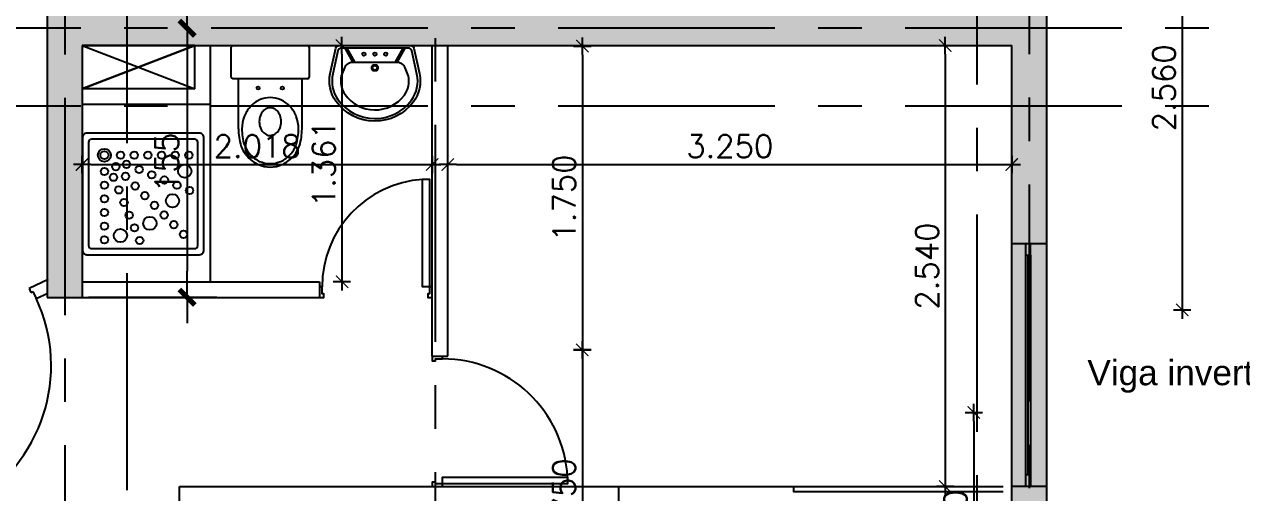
# Model space of a CAD drawing. Header units: millimetres. Extents: x 0 to 223, y -18 to 76.
# Drawn here: x 188.1 to 195.12, y 22.45 to 25.15 of the extents above; entities that cross this region are included whole.
import ezdxf

# ---------------------------------------------------------------- set-up
doc = ezdxf.new("R2010")
doc.units = ezdxf.units.MM
doc.linetypes.add('CENTER', pattern=[2, 1.25, -0.25, 0.25, -0.25])
for name, color, linetype in [('01', 1, 'Continuous'), ('02', 2, 'Continuous'), ('06', 6, 'Continuous'), ('Capa1', 8, 'Continuous'), ('COTAS', 1, 'Continuous'), ('COTAS1', 2, 'Continuous'), ('Cotas2', 1, 'Continuous'), ('EJES', 1, 'CENTER'), ('GRIS', 9, 'Continuous'), ('MUROS_EST', 5, 'Continuous'), ('PUERTAS', 1, 'Continuous'), ('VIGAS_1', 2, 'Continuous')]:
    doc.layers.add(name, color=color, linetype=linetype)
doc.styles.add('INTERARQ', font='ROMANS.SHX')
doc.styles.add('ROMANS', font='romans.shx', dxfattribs={"height": 16.875})
doc.styles.get("Standard").update_dxf_attribs({"font": 'arial.ttf'})
doc.dimstyles.new('ESCALA_1-50', dxfattribs={"dimtxt": 0.13, "dimasz": 0.05, "dimexe": 0.18, "dimexo": 0.0625, "dimgap": 0.04, "dimtad": 1, "dimdec": 3, "dimzin": 0, "dimdsep": 46, "dimtxsty": 'INTERARQ', "dimblk": 'DIMTICK', "dimcen": 0.09, "dimse1": 1, "dimse2": 1, "dimclrd": 1, "dimclre": 1, "dimclrt": 2, "dimadec": 0, "dimazin": 0, "dimtfac": 4.5, "dimtdec": 3, "dimtofl": 0, "dimtmove": 2, "dimatfit": 3, "dimldrblk": 'DIMTICK', "dimfxl": 1, "dimtolj": 1, "dimtzin": 0, "dimarcsym": 0})

# ---------------------------------------------------------------- blocks, each defined once
blk = doc.blocks.new('DIMTICK')
at = {"color": 1}
for p, q in [((-1, 0), (1, 0)), ((0, 1), (0, -1))]:
    blk.add_line(p, q, dxfattribs=at)
at = {"color": 3, "const_width": 0.141}
blk.add_lwpolyline([(0.71, 0.71), (-0.71, -0.71)], dxfattribs=at)
blk = doc.blocks.new('*D23')
at = {"layer": '01', "color": 1, "lineweight": -2, "transparency": 16777216}
blk.add_line((191.3157, 24.9765), (191.3157, 23.3265), dxfattribs=at)
at = {"layer": 'Defpoints', "color": 0, "transparency": 16777216}
for p in [(191.4697, 25.0265), (191.3157, 23.2765), (191.4697, 23.2765)]:
    blk.add_point(p, dxfattribs=at)
at = {"layer": '01', "color": 1, "lineweight": -2, "transparency": 16777216, "xscale": 0.05, "yscale": 0.05, "zscale": 0.05}
for p, rotation in [((191.3157, 25.0265), 90), ((191.3157, 23.2765), 270)]:
    blk.add_blockref('DIMTICK', p, dxfattribs=dict(at, rotation=rotation))
at = {"layer": '01', "color": 2, "transparency": 16777216, "insert": (191.2107, 24.1515), "char_height": 0.13, "attachment_point": 5, "rotation": 90, "style": 'INTERARQ'}
blk.add_mtext('\\A1;1.750', dxfattribs=at)
blk = doc.blocks.new('*D25')
at = {"layer": '01', "color": 1, "lineweight": -2, "transparency": 16777216}
blk.add_line((191.3157, 23.2265), (191.3157, 21.5765), dxfattribs=at)
at = {"layer": 'Defpoints', "color": 0, "transparency": 16777216}
for p in [(191.4697, 23.2765), (191.3157, 21.5265), (191.4697, 21.5265)]:
    blk.add_point(p, dxfattribs=at)
at = {"layer": '01', "color": 1, "lineweight": -2, "transparency": 16777216, "xscale": 0.05, "yscale": 0.05, "zscale": 0.05}
for p, rotation in [((191.3157, 23.2765), 90), ((191.3157, 21.5265), 270)]:
    blk.add_blockref('DIMTICK', p, dxfattribs=dict(at, rotation=rotation))
at = {"layer": '01', "color": 2, "transparency": 16777216, "insert": (191.2107, 22.4015), "char_height": 0.13, "attachment_point": 5, "rotation": 90, "style": 'INTERARQ'}
blk.add_mtext('\\A1;1.750', dxfattribs=at)
blk = doc.blocks.new('*D194')
at = {"layer": '01', "color": 1, "lineweight": -2, "transparency": 16777216}
blk.add_line((194.7731, 26.0165), (194.7731, 23.5565), dxfattribs=at)
at = {"layer": 'Defpoints', "color": 0, "transparency": 16777216}
for p in [(194.9631, 26.0665), (194.7731, 23.5065), (194.9631, 23.5065)]:
    blk.add_point(p, dxfattribs=at)
at = {"layer": '01', "color": 1, "lineweight": -2, "transparency": 16777216, "xscale": 0.05, "yscale": 0.05, "zscale": 0.05}
for p, rotation in [((194.7731, 26.0665), 90), ((194.7731, 23.5065), 270)]:
    blk.add_blockref('DIMTICK', p, dxfattribs=dict(at, rotation=rotation))
at = {"layer": '01', "color": 2, "transparency": 16777216, "insert": (194.6681, 24.7865), "char_height": 0.13, "attachment_point": 5, "rotation": 90, "style": 'INTERARQ'}
blk.add_mtext('\\A1;2.560', dxfattribs=at)
blk = doc.blocks.new('*D69')
at = {"layer": '01', "color": 1, "lineweight": -2, "transparency": 16777216}
blk.add_line((193.5713, 22.8665), (193.5713, 21.5765), dxfattribs=at)
at = {"layer": 'Defpoints', "color": 0, "transparency": 16777216}
for p in [(193.7343, 22.9165), (193.5713, 21.5265), (193.7343, 21.5265)]:
    blk.add_point(p, dxfattribs=at)
at = {"layer": '01', "color": 1, "lineweight": -2, "transparency": 16777216, "xscale": 0.05, "yscale": 0.05, "zscale": 0.05}
for p, rotation in [((193.5713, 22.9165), 90), ((193.5713, 21.5265), 270)]:
    blk.add_blockref('DIMTICK', p, dxfattribs=dict(at, rotation=rotation))
at = {"layer": '01', "color": 2, "transparency": 16777216, "insert": (193.4663, 22.2215), "char_height": 0.13, "attachment_point": 5, "rotation": 90, "style": 'INTERARQ'}
blk.add_mtext('\\A1;1.390', dxfattribs=at)
blk = doc.blocks.new('P_75')
at = {"color": 9}
blk.add_arc((-0.0129, 0.0592), 0.7221, 93.33599, 179.93331, dxfattribs=at)
at = {"layer": 'PUERTAS'}
blk.add_lwpolyline([(-0.015, 0.06), (-0.055, 0.06), (-0.055, 0.78), (-0.0149, 0.78)], close=True, dxfattribs=at)
for points in [[(-0.75, 0), (-0.725, 0), (-0.725, 0.02), (-0.735, 0.02), (-0.735, 0.06), (-0.75, 0.06)], [(0, 0.06), (-0.015, 0.06), (-0.015, 0.02), (-0.025, 0.02), (-0.025, 0), (0, 0)]]:
    blk.add_lwpolyline(points, dxfattribs=at)
blk = doc.blocks.new('P_65')
at = {"color": 9}
blk.add_arc((-0.0126, 0.059), 0.6224, 93.90508, 179.90905, dxfattribs=at)
at = {"layer": 'PUERTAS'}
blk.add_lwpolyline([(-0.015, 0.06), (-0.055, 0.06), (-0.055, 0.68), (-0.015, 0.68)], close=True, dxfattribs=at)
for points in [[(-0.65, 0), (-0.625, 0), (-0.625, 0.02), (-0.635, 0.02), (-0.635, 0.06), (-0.65, 0.06)], [(0, 0.06), (-0.015, 0.06), (-0.015, 0.02), (-0.025, 0.02), (-0.025, 0), (0, 0)]]:
    blk.add_lwpolyline(points, dxfattribs=at)
blk = doc.blocks.new('SAPLN038')
at = {"color": 0}
for p, q in [((0.05, 0.75), (0.05, 0.07)), ((0.75, 0.77), (0.07, 0.77)), ((0.77, 0.07), (0.77, 0.75)), ((0.07, 0.05), (0.75, 0.05))]:
    blk.add_line(p, q, dxfattribs=at)
blk.add_lwpolyline([(0.04, 0.01), (0.78, 0.01, 0.414214), (0.81, 0.04), (0.81, 0.78, 0.414214), (0.78, 0.81), (0.04, 0.81, 0.414214), (0.01, 0.78), (0.01, 0.04, 0.414214)], format="xyb", close=True)
blk.add_lwpolyline([(0.04, 0.01), (0.78, 0.01, 0.414214), (0.81, 0.04), (0.81, 0.78, 0.414214), (0.78, 0.81), (0.04, 0.81, 0.414214), (0.01, 0.78), (0.01, 0.04, 0.414214)], format="xyb", close=True, dxfattribs=at)
for centre, radius in [((0.1541, 0.7116), 0.0243), ((0.2602, 0.684), 0.0437), ((0.3871, 0.7161), 0.0243), ((0.1541, 0.6216), 0.0243), ((0.3527, 0.633), 0.0243), ((0.4547, 0.6035), 0.0437), ((0.6758, 0.6758), 0.0243), ((0.3182, 0.5498), 0.0243), ((0.5486, 0.5486), 0.0243), ((0.6122, 0.6122), 0.0243), ((0.1541, 0.5316), 0.0243), ((0.2838, 0.4667), 0.0243), ((0.4849, 0.4849), 0.0243), ((0.6035, 0.4547), 0.0437), ((0.1541, 0.4416), 0.0243), ((0.2493, 0.3836), 0.0243), ((0.4213, 0.4213), 0.0243), ((0.7161, 0.3873), 0.0243), ((0.1541, 0.3516), 0.0243), ((0.2149, 0.3004), 0.0243), ((0.3576, 0.3576), 0.0243), ((0.5498, 0.3184), 0.0243), ((0.6329, 0.3529), 0.0243), ((0.1541, 0.2616), 0.0243), ((0.2304, 0.2304), 0.0243), ((0.294, 0.294), 0.0243), ((0.3835, 0.2495), 0.0243), ((0.4666, 0.284), 0.0243), ((0.684, 0.2602), 0.0437), ((0.155, 0.155), 0.0428), ((0.155, 0.155), 0.0268), ((0.2616, 0.155), 0.0243), ((0.3003, 0.2151), 0.0243), ((0.3516, 0.155), 0.0243), ((0.4416, 0.155), 0.0243), ((0.5316, 0.155), 0.0243), ((0.6216, 0.155), 0.0243), ((0.7116, 0.155), 0.0243)]:
    blk.add_circle(centre, radius, dxfattribs=at)
for centre, start, end in [((0.07, 0.75), 90, 180), ((0.75, 0.75), 0, 90), ((0.07, 0.07), 180, 270), ((0.75, 0.07), 270, 0)]:
    blk.add_arc(centre, 0.02, start, end, dxfattribs=at)
blk = doc.blocks.new('TICK1')
at = {"color": 2}
for points in [[(0, 0), (-1, 0)], [(0, 0), (1, 0)]]:
    blk.add_lwpolyline(points, dxfattribs=at)
at = {"color": 2, "const_width": 0.2}
blk.add_lwpolyline([(-0.3, -0.3), (0.3, 0.3)], dxfattribs=at)
blk = doc.blocks.new('*D274')
at = {"layer": '01', "color": 1, "lineweight": -2, "transparency": 16777216}
blk.add_line((193.4076, 24.9797), (193.4076, 22.5397), dxfattribs=at)
at = {"layer": 'Defpoints', "color": 0, "transparency": 16777216}
for p in [(193.7903, 25.0297), (193.4076, 22.4897), (193.7903, 22.4897)]:
    blk.add_point(p, dxfattribs=at)
at = {"layer": '01', "color": 1, "lineweight": -2, "transparency": 16777216, "xscale": 0.05, "yscale": 0.05, "zscale": 0.05}
for p, rotation in [((193.4076, 25.0297), 90), ((193.4076, 22.4897), 270)]:
    blk.add_blockref('DIMTICK', p, dxfattribs=dict(at, rotation=rotation))
at = {"layer": '01', "color": 2, "transparency": 16777216, "insert": (193.3026, 23.7597), "char_height": 0.13, "attachment_point": 5, "rotation": 90, "style": 'INTERARQ'}
blk.add_mtext('\\A1;2.540', dxfattribs=at)
blk = doc.blocks.new('*D275')
at = {"layer": '01', "color": 1, "lineweight": -2, "transparency": 16777216}
blk.add_line((190.5903, 24.3445), (193.7403, 24.3445), dxfattribs=at)
at = {"layer": 'Defpoints', "color": 0, "transparency": 16777216}
for p in [(190.5403, 25.0297), (193.7903, 25.0297), (193.7903, 24.3445)]:
    blk.add_point(p, dxfattribs=at)
at = {"layer": '01', "color": 1, "lineweight": -2, "transparency": 16777216, "xscale": 0.05, "yscale": 0.05, "zscale": 0.05, "rotation": 180}
blk.add_blockref('DIMTICK', (190.5403, 24.3445), dxfattribs=at)
at = {"layer": '01', "color": 1, "lineweight": -2, "transparency": 16777216, "xscale": 0.05, "yscale": 0.05, "zscale": 0.05}
blk.add_blockref('DIMTICK', (193.7903, 24.3445), dxfattribs=at)
at = {"layer": '01', "color": 2, "transparency": 16777216, "insert": (192.1653, 24.4495), "char_height": 0.13, "attachment_point": 5, "style": 'INTERARQ'}
blk.add_mtext('\\A1;3.250', dxfattribs=at)
blk = doc.blocks.new('*D226')
at = {"layer": '01', "color": 1, "lineweight": -2, "transparency": 16777216}
blk.add_line((189.9304, 24.9797), (189.9304, 23.7191), dxfattribs=at)
at = {"layer": 'Defpoints', "color": 0, "transparency": 16777216}
for p in [(189.3484, 25.0297), (189.3484, 23.6691), (189.9304, 23.6691)]:
    blk.add_point(p, dxfattribs=at)
at = {"layer": '01', "color": 1, "lineweight": -2, "transparency": 16777216, "xscale": 0.05, "yscale": 0.05, "zscale": 0.05}
for p, rotation in [((189.9304, 25.0297), 90), ((189.9304, 23.6691), 270)]:
    blk.add_blockref('DIMTICK', p, dxfattribs=dict(at, rotation=rotation))
at = {"layer": '01', "color": 2, "transparency": 16777216, "insert": (189.8254, 24.3494), "char_height": 0.13, "attachment_point": 5, "rotation": 90, "style": 'INTERARQ'}
blk.add_mtext('\\A1;1.361', dxfattribs=at)
blk = doc.blocks.new('*D227')
at = {"layer": '01', "color": 1, "lineweight": -2, "transparency": 16777216}
blk.add_line((188.4821, 24.3445), (190.4003, 24.3445), dxfattribs=at)
at = {"layer": 'Defpoints', "color": 0, "transparency": 16777216}
for p in [(188.4321, 24.9449), (190.4503, 24.9449), (190.4503, 24.3445)]:
    blk.add_point(p, dxfattribs=at)
at = {"layer": '01', "color": 1, "lineweight": -2, "transparency": 16777216, "xscale": 0.05, "yscale": 0.05, "zscale": 0.05, "rotation": 180}
blk.add_blockref('DIMTICK', (188.4321, 24.3445), dxfattribs=at)
at = {"layer": '01', "color": 1, "lineweight": -2, "transparency": 16777216, "xscale": 0.05, "yscale": 0.05, "zscale": 0.05}
blk.add_blockref('DIMTICK', (190.4503, 24.3445), dxfattribs=at)
at = {"layer": '01', "color": 2, "transparency": 16777216, "insert": (189.4412, 24.4495), "char_height": 0.13, "attachment_point": 5, "style": 'INTERARQ'}
blk.add_mtext('\\A1;2.018', dxfattribs=at)

msp = doc.modelspace()

# ---------------------------------------------------------------- hatches: boundary and pattern name
at = {"layer": 'MUROS_EST', "transparency": 33554687}
h = msp.add_hatch(color=2, dxfattribs=at)
h.dxf.hatch_style = 1
h.paths.add_polyline_path([(185.8274, 44.1496), (182.8146, 44.1496), (182.8146, 43.9496), (185.8274, 43.9496)])
h.paths.add_polyline_path([(187.3572, 44.1496), (185.8274, 44.1496), (185.8274, 43.9496), (187.3572, 43.9496)])
h.paths.add_polyline_path([(189.8671, 44.1496), (187.6072, 44.1496), (187.6072, 43.9511), (189.8671, 43.9511)])
h.paths.add_polyline_path([(194.0403, 44.1496), (189.8671, 44.1496), (189.8671, 43.9511), (194.0403, 43.9511)])
h.paths.add_polyline_path([(194.0403, 43.9511), (193.7903, 43.9511), (193.7903, 43.3296), (194.0403, 43.3296)])
h.paths.add_polyline_path([(194.0403, 39.2397), (193.7903, 39.2397), (193.7903, 36.5897), (194.0403, 36.5897)])
h.paths.add_polyline_path([(181.6321, 40.2496), (181.3821, 40.2496), (181.3821, 36.1797), (181.6321, 36.1797)])
h.paths.add_polyline_path([(181.1321, 34.9547), (180.9321, 34.9547), (180.9321, 29.9797), (181.1321, 29.9797)])
h.paths.add_polyline_path([(181.1321, 29.7797), (180.9321, 29.7797), (180.9321, 25.7763), (181.1321, 25.7763)])
h.paths.add_polyline_path([(181.1321, 25.7763), (180.9321, 25.7763), (180.9321, 24.7835), (181.1321, 24.7835)])
h.paths.add_polyline_path([(181.6321, 23.5797), (181.4321, 23.5797), (181.4321, 19.4797), (181.6321, 19.4797)])
h.paths.add_polyline_path([(187.3821, 15.9967), (185.8274, 15.9967), (185.8274, 15.7967), (187.3821, 15.7967)])
h.paths.add_polyline_path([(185.8274, 15.9967), (182.8167, 15.9967), (182.8167, 15.7967), (185.8274, 15.7967)])
h.paths.add_polyline_path([(189.8671, 15.9967), (187.5822, 15.9967), (187.5822, 15.7967), (189.8671, 15.7967)])
h.paths.add_polyline_path([(193.5903, 15.9967), (189.8671, 15.9967), (189.8671, 15.7967), (193.5903, 15.7967)])
h.paths.add_polyline_path([(193.9903, 23.8897), (193.7903, 23.8897), (193.7903, 20.5197), (193.9903, 20.5197)])
h.paths.add_polyline_path([(193.6903, 27.3692), (193.4903, 27.3697), (193.4903, 25.7763), (193.6903, 25.7763)])
h.paths.add_polyline_path([(193.6903, 25.7763), (193.4903, 25.7763), (193.4903, 25.2297), (193.6903, 25.2297)])
h.paths.add_polyline_path([(194.0403, 35.2747), (193.7903, 35.2747), (193.7903, 30.0097), (194.0403, 30.0097)])
h = msp.add_hatch(color=5, dxfattribs=at)
h.dxf.hatch_style = 1
h.paths.add_polyline_path([(188.3321, 25.1297), (188.2321, 25.1297), (188.2321, 24.6797), (188.3321, 24.6797)])
h.paths.add_polyline_path([(188.3321, 25.2297), (188.2321, 25.2297), (188.2321, 25.1297), (188.3321, 25.1297)])
h.paths.add_polyline_path([(188.6903, 25.2297), (188.3321, 25.2297), (188.3321, 25.1297), (188.6903, 25.1297)])
h.paths.add_polyline_path([(188.6903, 25.1297), (188.3321, 25.1297), (188.3321, 24.6797), (188.4321, 24.6797), (188.4321, 25.0297), (188.6903, 25.0297)])
h.paths.add_polyline_path([(188.4321, 24.6797), (188.3321, 24.6797), (188.3321, 23.5791), (188.4321, 23.5791)])
h.paths.add_polyline_path([(188.3321, 24.6797), (188.2321, 24.6797), (188.2321, 23.5791), (188.3321, 23.5791)])
h.paths.add_polyline_path([(190.4671, 25.1297), (188.6903, 25.1297), (188.6903, 25.0297), (190.4671, 25.0297)])
h.paths.add_polyline_path([(190.4671, 25.2297), (188.6903, 25.2297), (188.6903, 25.1297), (190.4671, 25.1297)])
h.paths.add_polyline_path([(193.5903, 25.2297), (190.4671, 25.2297), (190.4671, 25.1297), (193.5903, 25.1297)])
h.paths.add_polyline_path([(193.5903, 25.1297), (190.4671, 25.1297), (190.4671, 25.0297), (193.5903, 25.0297)])
h.paths.add_polyline_path([(193.8903, 25.1297), (193.5903, 25.1297), (193.5903, 25.0297), (193.7903, 25.0297), (193.7903, 24.6797), (193.8903, 24.6797)])
h.paths.add_polyline_path([(193.8903, 25.2297), (193.5903, 25.2297), (193.5903, 25.1297), (193.8903, 25.1297)])
h.paths.add_polyline_path([(193.9903, 25.2297), (193.8903, 25.2297), (193.8903, 25.1297), (193.9903, 25.1297)])
h.paths.add_polyline_path([(193.9903, 25.1297), (193.8903, 25.1297), (193.8903, 24.6797), (193.9903, 24.6797)])
h.paths.add_polyline_path([(193.7472, 18.4728), (194.0333, 18.4728), (194.0333, 18.6753), (193.7472, 18.6753)], flags=9)
h.paths.add_polyline_path([(196.6599, 24.5366), (196.6599, 24.8227), (196.4574, 24.8227), (196.4574, 24.5366)], flags=9)
h.paths.add_polyline_path([(197.5599, 20.3086), (197.5599, 20.9161), (197.3574, 20.9161), (197.3574, 20.3086)], flags=9)
h = msp.add_hatch(color=5, dxfattribs=at)
h.dxf.hatch_style = 1
h.paths.add_polyline_path([(193.8903, 24.6797), (193.7903, 24.6797), (193.7903, 23.8897), (193.8903, 23.8897)])
h.paths.add_polyline_path([(193.9903, 24.6797), (193.8903, 24.6797), (193.8903, 23.8897), (193.8996, 23.8897), (193.9903, 23.8897)])

# ---------------------------------------------------------------- linework, layer by layer
at = {"layer": '02'}
msp.add_line((189.1721, 23.6691), (189.1721, 24.6897), dxfattribs=at)
at = {"layer": '06'}
for p, q in [((189.0821, 25.0297), (188.4321, 25.0297)), ((189.0821, 24.7797), (189.0821, 25.0297)), ((189.1721, 24.6897), (189.1721, 25.0297)), ((190.4503, 23.2397), (190.4503, 25.0297)), ((190.5403, 23.2397), (190.5403, 25.0297)), ((189.0821, 24.7797), (188.4321, 24.7797)), ((189.1721, 24.6897), (188.4321, 24.6897)), ((193.7903, 23.8897), (193.9903, 23.8897)), ((188.4321, 23.6691), (189.8003, 23.6691)), ((189.8003, 23.6691), (189.8003, 23.5791)), ((188.4321, 23.5791), (189.8003, 23.5791)), ((190.4503, 23.2397), (190.5403, 23.2397)), ((188.9946, 22.4897), (191.5246, 22.4897)), ((188.9946, 21.7697), (188.9946, 22.4897)), ((191.5246, 22.4897), (191.5246, 21.8897)), ((193.9903, 22.4897), (193.7903, 22.4897))]:
    msp.add_line(p, q, dxfattribs=at)
at = {"layer": 'COTAS'}
for p, q in [((193.8696, 23.8896), (193.8996, 23.8897)), ((193.8696, 23.8896), (193.8696, 23.8221)), ((193.8996, 23.8222), (193.8996, 23.8897)), ((193.8696, 23.8221), (193.8996, 23.8222)), ((193.8696, 23.8221), (193.8696, 22.5571)), ((193.8846, 22.5572), (193.8846, 23.8222)), ((193.8996, 23.8222), (193.8996, 22.5572)), ((193.8996, 22.5572), (193.8696, 22.5571)), ((193.8696, 22.5571), (193.8696, 22.4896)), ((193.8996, 22.5572), (193.8996, 22.4897)), ((193.8996, 22.4897), (193.8996, 22.5572))]:
    msp.add_line(p, q, dxfattribs=at)
at = {"layer": 'COTAS1', "color": 2}
msp.add_line((189.0379, 24.9797), (189.0379, 23.7301), dxfattribs=at)
at = {"layer": 'Cotas2'}
msp.add_line((188.4697, 23.5801), (189.2086, 23.5801), dxfattribs=at)
at = {"layer": 'EJES'}
for p, q in [((193.8903, 48.2296), (193.8903, 12.0967)), ((188.3321, 36.7277), (188.3321, 12.0971)), ((188.6903, 35.7183), (188.6903, 12.0971)), ((190.4671, 32.5729), (190.4671, 12.5471)), ((193.5903, 30.0558), (193.5903, 12.0971)), ((198.4257, 25.1297), (177.2325, 25.1297)), ((198.4257, 24.6797), (177.2325, 24.6797))]:
    msp.add_line(p, q, dxfattribs=at)
at = {"layer": 'GRIS', "color": 8}
for p, q in [((188.4321, 24.7797), (189.0821, 25.0297)), ((188.4321, 25.0297), (189.0821, 24.7797)), ((191.5246, 22.4897), (192.5343, 22.4897))]:
    msp.add_line(p, q, dxfattribs=at)
at = {"layer": 'GRIS'}
for p, q in [((188.4321, 25.0297), (189.0821, 24.7797)), ((189.0821, 25.0297), (188.4321, 24.7797)), ((189.2918, 24.8479), (189.2918, 25.0197)), ((189.3018, 25.0297), (189.7318, 25.0297)), ((189.7418, 25.0197), (189.7418, 24.8479)), ((189.7318, 24.8379), (189.3018, 24.8379)), ((189.3337, 24.5498), (189.3337, 24.8379)), ((189.7, 24.5498), (189.7, 24.8379)), ((188.2366, 23.6817), (188.1271, 23.6312)), ((188.4321, 23.7076), (188.4321, 23.5791)), ((188.1271, 23.6312), (188.1378, 23.6082)), ((188.1378, 23.6082), (188.1493, 23.6135)), ((188.1493, 23.6135), (188.168, 23.5729)), ((188.168, 23.5729), (188.2354, 23.604)), ((190.4503, 23.2397), (190.5203, 23.2397))]:
    msp.add_line(p, q, dxfattribs=at)
for points in [[(190.3423, 24.7056, -0.508916), (189.8952, 24.7095, -0.21305), (189.8626, 24.8692), (189.8949, 25.0141, -0.351456), (189.9144, 25.0298), (190.3253, 25.0298, -0.352162), (190.3448, 25.0141), (190.377, 24.8677, -0.216866)], [(190.3623, 24.8645), (190.3328, 24.9991, 0.352162), (190.3132, 25.0148), (190.3132, 25.0148), (189.9264, 25.0148), (189.9264, 25.0148, 0.351456), (189.9069, 24.9991), (189.9069, 24.9991), (189.8773, 24.866, 0.21305), (189.9074, 24.7182), (189.9074, 24.7182, 0.508916), (190.3303, 24.7146), (190.3303, 24.7146, 0.216866)], [(190.2489, 24.9318), (189.9906, 24.9318, 0.351456), (189.9418, 24.8926), (189.9261, 24.8551), (189.9261, 24.8551, 0.21305), (189.9481, 24.7473), (189.9481, 24.7473, 0.508916), (190.2901, 24.7444), (190.2901, 24.7444, 0.216866), (190.3135, 24.8537), (190.2977, 24.8925, 0.352162)], [(189.5168, 24.73, 0.106666), (189.4558, 24.7168, 0.10151), (189.4021, 24.6778, 0.094979), (189.3666, 24.6201, 0.090825), (189.3537, 24.5498, 0.071105), (189.3666, 24.4594, 0.094979), (189.4021, 24.4017, 0.10151), (189.4558, 24.3627, 0.106666), (189.5168, 24.3496, 0.106666), (189.5779, 24.3627, 0.10151), (189.6316, 24.4017, 0.094979), (189.6671, 24.4594, 0.071105), (189.68, 24.5498, 0.090825), (189.6671, 24.6201, 0.094979), (189.6316, 24.6778, 0.10151), (189.5779, 24.7168, 0.106666)], [(189.5168, 24.6715, 0.106666), (189.497, 24.6673, 0.10151), (189.4759, 24.6519, 0.094979), (189.4601, 24.6263, 0.090825), (189.4537, 24.5914, 0.090825), (189.4601, 24.5565, 0.094979), (189.4759, 24.5309, 0.10151), (189.497, 24.5155, 0.106666), (189.5168, 24.5112, 0.106666), (189.5366, 24.5155, 0.10151), (189.5578, 24.5309, 0.094979), (189.5736, 24.5565, 0.090825), (189.58, 24.5914, 0.090825), (189.5736, 24.6263, 0.094979), (189.5578, 24.6519, 0.10151), (189.5366, 24.6673, 0.106666)]]:
    msp.add_lwpolyline(points, format="xyb", close=True, dxfattribs=at)
for points in [[(189.9473, 25.0148), (189.9926, 24.9318)], [(189.9587, 25.0148), (190.004, 24.9318)], [(190.281, 25.0148), (190.2357, 24.9318)], [(190.2924, 25.0148), (190.2471, 24.9318)]]:
    msp.add_lwpolyline(points, dxfattribs=at)
at = {"layer": 'GRIS', "color": 8}
msp.add_lwpolyline([(193.7403, 22.4597), (192.5343, 22.4597), (192.5343, 22.4897), (193.7403, 22.4897)], dxfattribs=at)
at = {"layer": 'GRIS'}
for centre, radius in [((190.0572, 24.9808), 0.00969), ((190.1199, 24.9808), 0.00969), ((190.1825, 24.9808), 0.00969), ((190.1199, 24.9014), 0.018), ((190.1199, 24.9014), 0.0131), ((189.4468, 24.7848), 0.00867), ((189.5868, 24.7848), 0.00867)]:
    msp.add_circle(centre, radius, dxfattribs=at)
for centre, radius, start, end in [((189.3018, 25.0197), 0.01, 90, 180), ((189.7318, 25.0197), 0.01, 360, 90), ((189.3018, 24.8479), 0.01, 180, 270), ((189.7318, 24.8479), 0.01, 270, 360), ((189.6749, 24.5497), 0.3412, 179.9849, 196.57372), ((189.3588, 24.5497), 0.3412, 343.42628, 0.02475), ((189.5349, 24.5232), 0.2, 200.75866, 222.46105), ((189.4988, 24.5232), 0.2, 317.53895, 339.24134), ((189.5239, 24.5132), 0.1851, 222.46105, 245.64601), ((189.5098, 24.5132), 0.1851, 294.35399, 317.53895), ((189.5168, 24.4976), 0.168, 245.64601, 270), ((189.5168, 24.4976), 0.168, 270, 294.35399)]:
    msp.add_arc(centre, radius, start, end, dxfattribs=at)
at = {"layer": 'GRIS', "color": 9}
msp.add_arc((187.3396, 23.1851), 0.9146, 298.56182, 25.15913, dxfattribs=at)
at = {"layer": 'MUROS_EST'}
for p, q in [((188.2321, 25.2297), (188.2321, 23.5791)), ((193.9903, 25.2297), (193.9903, 23.8897)), ((188.4321, 25.0297), (188.4321, 23.5791)), ((188.4321, 25.0297), (193.7903, 25.0297)), ((193.7903, 23.8897), (193.7903, 25.0297)), ((193.7903, 23.8897), (193.9903, 23.8897)), ((188.2321, 23.5791), (188.4321, 23.5791))]:
    msp.add_line(p, q, dxfattribs=at)
at = {"layer": 'VIGAS_1'}
msp.add_lwpolyline([(193.7903, 23.8897), (193.9903, 23.8897), (193.9903, 20.5197), (193.7903, 20.5197)], close=True, dxfattribs=at)

# ---------------------------------------------------------------- block references
at = {"layer": '06', "xscale": 0.1500000000000909, "yscale": 0.1500000000000909, "zscale": 0.1500000000000909, "rotation": 90}
msp.add_blockref('TICK1', (189.0379, 25.1297), dxfattribs=at)
at = {"layer": 'COTAS1', "color": 2, "xscale": 0.1500000000000909, "yscale": 0.1500000000000909, "zscale": 0.1500000000000909, "rotation": 270}
msp.add_blockref('TICK1', (189.0379, 23.5801), dxfattribs=at)
at = {"layer": 'GRIS', "color": 9, "xscale": 0.875, "yscale": 0.875, "zscale": 0.875, "rotation": 270}
msp.add_blockref('SAPLN038', (188.4255, 24.5336), dxfattribs=at)
at = {"layer": 'GRIS'}
msp.add_blockref('P_65', (190.4503, 23.5791), dxfattribs=at)
at = {"layer": 'GRIS', "extrusion": (0, 0, -1), "xscale": -1, "zscale": -1, "rotation": 90}
msp.add_blockref('P_75', (-190.4503, 22.4897), dxfattribs=at)

# ---------------------------------------------------------------- texts
at = {"layer": 'Capa1', "insert": (194.2265, 23.2182), "char_height": 0.144975, "attachment_point": 1}
msp.add_mtext_dynamic_manual_height_columns('Viga invertida (25 / 74) cm', width=2.767896, gutter_width=0.7249, heights=[0.2432], dxfattribs=at)
at = {"layer": 'COTAS1', "color": 3, "insert": (188.9204, 24.3549), "char_height": 0.135, "attachment_point": 5, "rotation": 90, "style": 'ROMANS'}
msp.add_mtext('\\A1;155', dxfattribs=at)

# ---------------------------------------------------------------- dimensions: what is measured, and where the dimension line sits
at = {"layer": '01'}
for base, p1, p2, picture, middle in [((194.7731, 23.5065), (194.9631, 26.0665), (194.9631, 23.5065), '*D194', (194.6681, 24.7865)), ((189.9304, 23.6691), (189.3484, 25.0297), (189.3484, 23.6691), '*D226', (189.8254, 24.3494)), ((193.4076, 22.4897), (193.7903, 25.0297), (193.7903, 22.4897), '*D274', (193.3026, 23.7597)), ((193.5713, 21.5265), (193.7343, 22.9165), (193.7343, 21.5265), '*D69', (193.4663, 22.2215))]:
    dim = msp.add_linear_dim(base=base, p1=p1, p2=p2, angle=90, dimstyle='ESCALA_1-50', dxfattribs=at)
    dim.commit()
    dim.dimension.update_dxf_attribs({"geometry": picture, "text_midpoint": middle})
for base, p1, p2, picture, middle in [((191.3157, 23.2765), (191.4697, 25.0265), (191.4697, 23.2765), '*D23', (191.2107, 24.1515)), ((191.3157, 21.5265), (191.4697, 23.2765), (191.4697, 21.5265), '*D25', (191.2107, 22.4015))]:
    dim = msp.add_linear_dim(base=base, p1=p1, p2=p2, angle=90, dimstyle='ESCALA_1-50', override={"dimtxt": 0.13}, dxfattribs=at)
    dim.commit()
    dim.dimension.update_dxf_attribs({"geometry": picture, "text_midpoint": middle})
for base, p1, p2, picture, middle in [((193.7903, 24.3445), (190.5403, 25.0297), (193.7903, 25.0297), '*D275', (192.1653, 24.4495)), ((190.4503, 24.3445), (188.4321, 24.9449), (190.4503, 24.9449), '*D227', (189.4412, 24.4495))]:
    dim = msp.add_linear_dim(base=base, p1=p1, p2=p2, dimstyle='ESCALA_1-50', dxfattribs=at)
    dim.commit()
    dim.dimension.update_dxf_attribs({"geometry": picture, "text_midpoint": middle})

doc.saveas('drawing.dxf')
